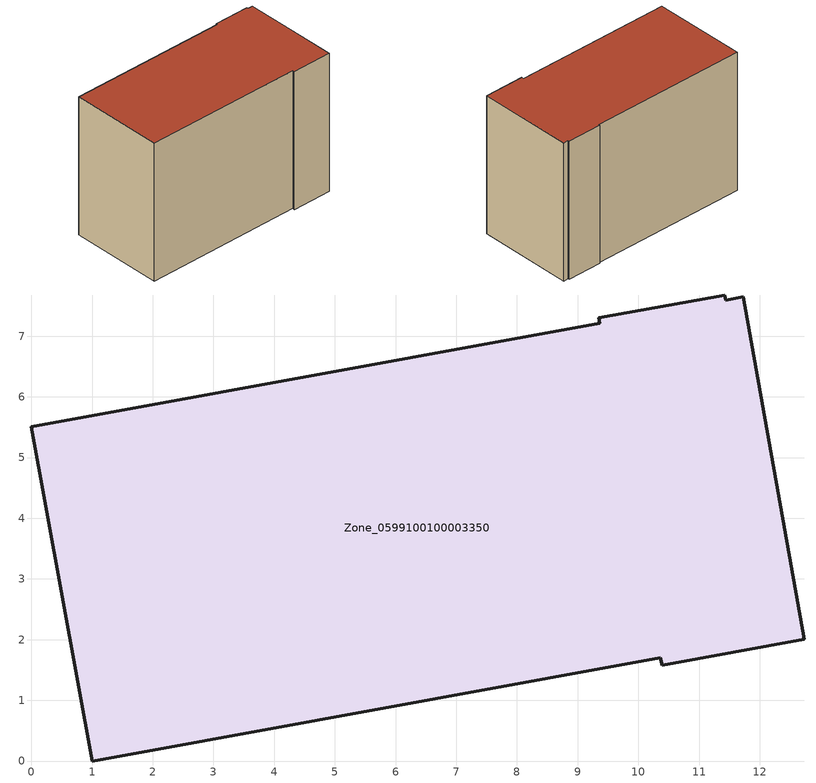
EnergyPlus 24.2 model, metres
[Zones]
Zone_0599100100003350
 floor ground (C_G): 9.35,7.3 11.42,7.68 11.44,7.59 11.73,7.65 12.73,2 10.39,1.58 10.36,1.71 1,0 0,5.51 9.37,7.21 z0
 wall outside (C_F): 0,5.51 1,0 10.36,1.71 10.39,1.58 12.73,2 11.73,7.65 11.44,7.59 11.42,7.68 9.35,7.3 9.37,7.21 0,5.51 z0:8.46
 roof outside (C_R): 11.42,7.68 9.35,7.3 9.37,7.21 0,5.51 1,0 10.36,1.71 10.39,1.58 12.73,2 11.73,7.65 11.44,7.59 z8.46
[BUILDING]
Pand.0599100100003350: North Axis=0; Terrain=City; Loads Convergence Tolerance Value=0.04; Temperature Convergence Tolerance Value=0.4; Solar Distribution=FullExterior; Maximum Number of Warmup Days=25; Minimum Number of Warmup Days=1
[Site:Location]
Rotterdam.The.Hague.AP_ZH_NLD Design_Conditions: Latitude=51.96; Longitude=4.45; Time Zone=1; Elevation=-4.5
[SITE:GROUNDTEMPERATURE:BUILDINGSURFACE]
18, 18, 18, 18, 18, 18, 18, 18, 18, 18, 18, 18
[MATERIAL] Thermal Absorptance=0.9; Solar Absorptance=0.7; Visible Absorptance=0.7
Name | Roughness | Thickness | Conductivity | Density | Specific Heat
G.TI.2006-2014 | MediumSmooth | 0.15 | 0.06 | 540 | 1210
F.TI.2006-2014 | Rough | 0.3 | 0.12 | 1920 | 840
R.TI.2006-2014 | MediumRough | 0.2 | 0.08 | 1500 | 1000
[CONSTRUCTION]
C_G: G.TI.2006-2014
C_F: F.TI.2006-2014
C_R: R.TI.2006-2014
[ZONE]
Zone_0599100100003350: Type=1; Multiplier=1; Ceiling Height=Autocalculate; Volume=Autocalculate; Floor Area=autocalculate; Part of Total Floor Area=Yes
[ZONEINFILTRATION:DESIGNFLOWRATE]
Infil_Zone_0599100100003350: Zone or ZoneList or Space or SpaceList=Zone_0599100100003350; Schedule=AlwaysOn; Design Flow Rate Calculation Method=Flow/Area; Flow Rate per Floor Area=0.0015; Constant Term Coefficient=1; Temperature Term Coefficient=0; Velocity Term Coefficient=0; Velocity Squared Term Coefficient=0
[HVACTEMPLATE:ZONE:IDEALLOADSAIRSYSTEM]
Zone_0599100100003350: Maximum Heating Supply Air Temperature=50; Minimum Cooling Supply Air Temperature=13; Maximum Heating Supply Air Humidity Ratio=0.0156; Minimum Cooling Supply Air Humidity Ratio=0.0077; Heating Limit=NoLimit; Cooling Limit=NoLimit; Dehumidification Control Type=ConstantSensibleHeatRatio; Cooling Sensible Heat Ratio=0.7; Dehumidification Setpoint=60; Humidification Control Type=None; Humidification Setpoint=30; Outdoor Air Method=None; Outdoor Air Flow Rate per Person=0.00944; Outdoor Air Flow Rate per Zone Floor Area=0; Outdoor Air Flow Rate per Zone=0; Demand Controlled Ventilation Type=None; Outdoor Air Economizer Type=NoEconomizer; Heat Recovery Type=None; Sensible Heat Recovery Effectiveness=0.7; Latent Heat Recovery Effectiveness=0.65
[ZONECONTROL:THERMOSTAT]
ThermostatControl_Zone_0599100100003350: Zone or ZoneList=Zone_0599100100003350; Control Type Schedule=DualSetpointControlType; Control 1=Thermostat_Zone_0599100100003350; Temperature Difference Between Cutout And Setpoint=0
[THERMOSTATSETPOINT:DUALSETPOINT]
Thermostat_Zone_0599100100003350: Heating Setpoint Temperature Schedule=HeatingSetpoint_Zone_0599100100003350; Cooling Setpoint Temperature Schedule=CoolingSetpoint_Zone_0599100100003350
[SCHEDULE:COMPACT]
HeatingSetpoint_Zone_0599100100003350: Through: 12/31, For: AllDays, Until: 24:00, 21
CoolingSetpoint_Zone_0599100100003350: Through: 12/31, For: AllDays, Until: 24:00, 24
DualSetpointControlType: Through: 12/31, For: AllDays, Until: 24:00, 4
AlwaysOn: Through: 12/31, For: AllDays, Until: 24:00, 1
